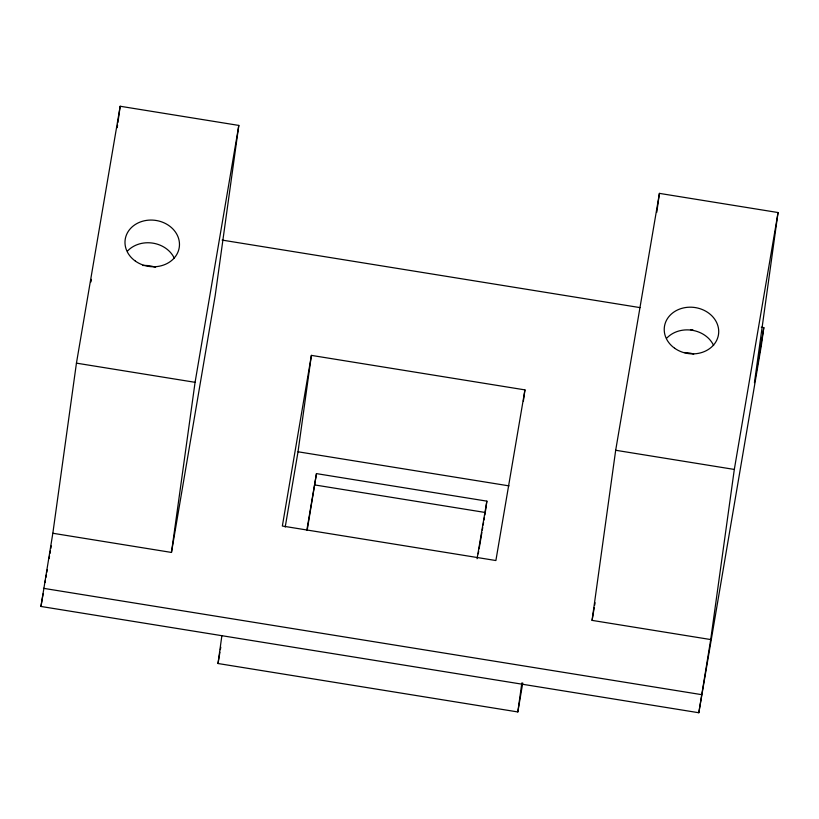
<?xml version="1.0" encoding="UTF-8"?>
<svg xmlns="http://www.w3.org/2000/svg" width="819" height="819" viewBox="0 0 819 819"><rect width="100%" height="100%" fill="white"/><g stroke="black" fill="none" stroke-linecap="round" stroke-linejoin="round"><path stroke-width="1.23" d="M761.291 327.201L763.82 327.61L761.301 345.751L698.822 712.745L40.95 606.459L52.836 533.261L76.443 363.145L120.178 106.255L238.81 125.42L215.202 295.536L171.468 552.436L52.836 533.261M117.209 127.672L117.557 125.153M117.905 122.635L120.178 106.255M171.468 552.436L195.076 382.319L238.81 125.42M522.757 683.015L517.823 711.946L218.008 663.513L221.867 635.749M285.207 527.067L298.024 451.781L311.394 355.385L524.938 389.885L523.372 401.156M307.217 530.026L316.472 473.617L486.865 501.146L485.472 511.23M517.823 711.946L521.857 682.923M698.822 712.745L710.708 639.557L592.076 620.382L615.683 450.266L659.418 193.376L778.05 212.541L754.442 382.657L763.82 327.61M656.797 212.275L659.418 193.376M710.708 639.557L734.315 469.441L778.05 212.541M90.991 281.89L91.421 279.371M40.95 606.459L43.1 593.847M45.025 582.504L45.454 579.975M45.884 577.456L46.314 574.928M46.744 572.409L47.174 569.891M49.109 558.538L49.539 556.019M49.969 553.49L50.399 550.972M50.829 548.443L51.259 545.925M218.008 663.513L219.932 652.19M220.362 649.672L220.792 647.153M311.394 355.385L282.35 526.033L495.884 560.534L524.938 389.885M306.879 529.954L316.472 473.617M477.067 558.732L486.865 501.146M478.265 553.808L478.685 551.3M479.115 548.791L481.879 532.524M482.309 530.016L482.739 527.518M483.159 525.01L483.589 522.502M484.019 520.004L484.438 517.495M484.868 514.997L485.288 512.489L314.895 484.961M592.076 620.382L594.225 607.79M594.655 605.272L595.085 602.753M222.113 240.09L640.069 307.616M690.478 329.617L692.987 330.026M76.443 363.145L195.076 382.319M615.683 450.266L734.315 469.441M298.024 451.781L509.049 485.882M43.468 588.318L701.34 694.604M127.692 250.849A27.314 23.26 7.9 0 1 174.386 258.394M142.731 265.489A27.314 23.26 7.9 0 1 155.6 267.332M666.932 337.971A27.314 23.26 7.9 0 1 713.625 345.516M684.336 352.549A27.314 23.26 7.9 0 1 693.713 354.064M135.37 261.097A27.314 23.26 7.9 0 0 179.197 247.768A27.314 23.26 7.9 0 0 142.137 221.365A27.314 23.26 7.9 0 0 135.37 261.097M674.61 348.218A27.314 23.26 7.9 0 0 718.437 334.889A27.314 23.26 7.9 0 0 681.377 308.487A27.314 23.26 7.9 0 0 674.61 348.218"/></g></svg>
